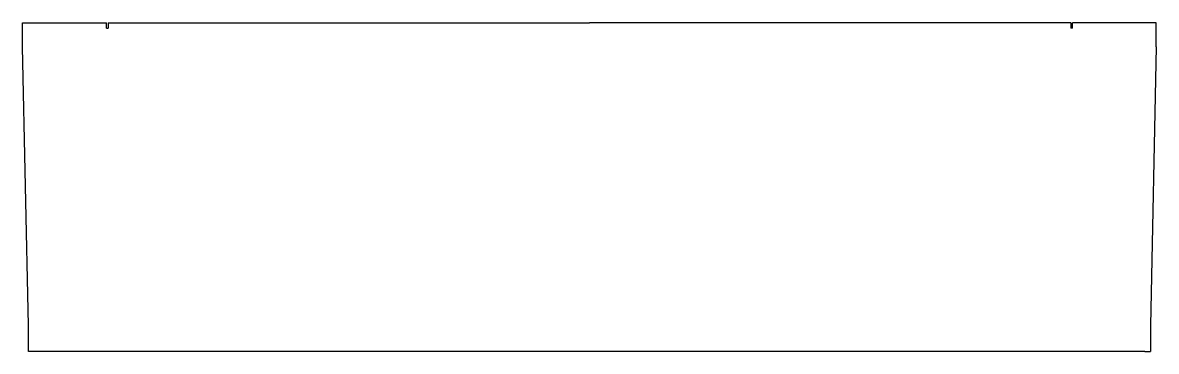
# Model space of a CAD drawing. Header units: millimetres. Extents: x -921 to 920, y -287 to 247.
import ezdxf

# ---------------------------------------------------------------- set-up
doc = ezdxf.new("R2010")
doc.units = ezdxf.units.MM
doc.layers.get('0').update_dxf_attribs({"linetype": 'CONTINUOUS'})

msp = doc.modelspace()

# ---------------------------------------------------------------- linework, layer by layer
for p, q in [((-920.9, 247), (-784.9, 247)), ((-920.9, 207.9), (-920.9, 247)), ((-784.9, 238), (-784.9, 247)), ((-781.9, 247), (-0.4, 247)), ((-781.9, 247), (-781.9, 238)), ((781.1, 247), (-0.4, 247)), ((781.1, 247), (781.1, 238)), ((920.1, 247), (784.1, 247)), ((784.1, 238), (784.1, 247)), ((920.1, 207.9), (920.1, 247)), ((-784.9, 238), (-781.9, 238)), ((784.1, 238), (781.1, 238)), ((-911.4, -245), (-920.9, 207.9)), ((920.1, 207.9), (910.6, -245)), ((-911.4, -286.9), (-911.4, -245)), ((910.6, -245), (910.6, -286.9)), ((-902.4, -286.9), (-911.4, -286.9)), ((901.6, -286.9), (-902.4, -286.9)), ((901.6, -286.9), (910.6, -286.9))]:
    msp.add_line(p, q)

doc.saveas('drawing.dxf')
